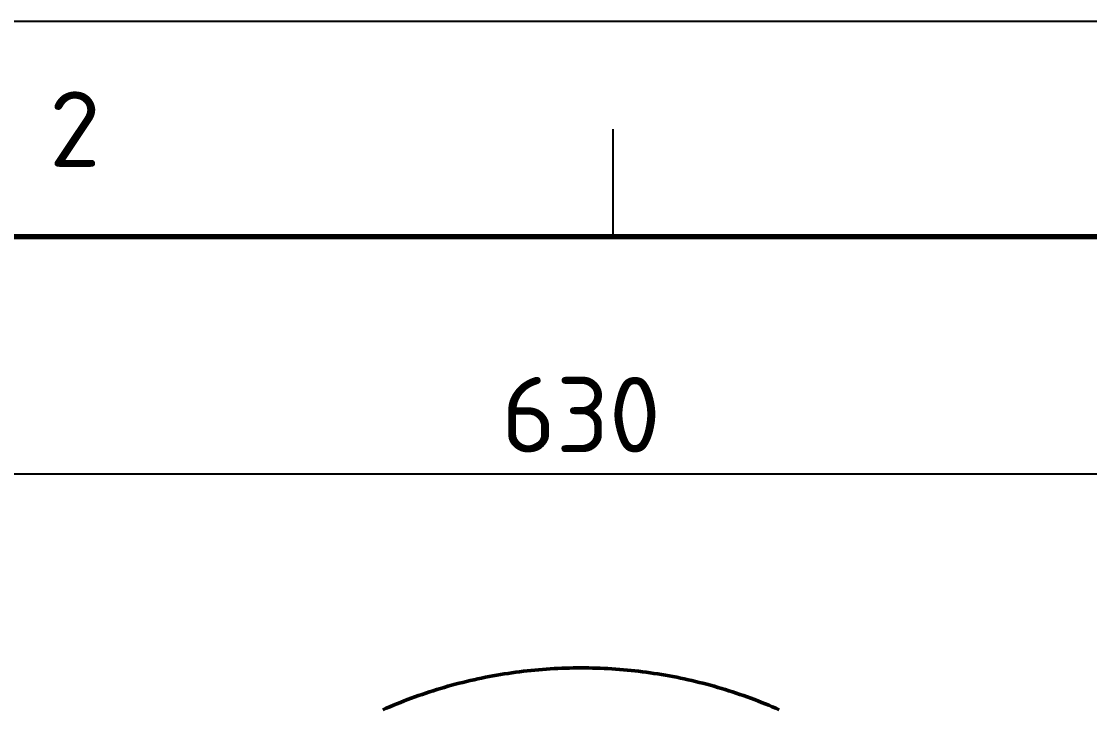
# Model space of a CAD drawing. Header units: millimetres. Extents: x 0 to 594, y 0 to 420.
# Drawn here: x 69.52 to 119.11, y 388.11 to 420 of the extents above; entities that cross this region are included whole.
import ezdxf
from ezdxf.enums import TextEntityAlignment as Align

# ---------------------------------------------------------------- set-up
doc = ezdxf.new("R2010")
doc.units = ezdxf.units.MM
for name, color, linetype, lineweight in [('01-VISIBLE', 7, 'CONTINUOUS', 50), ('04-COTA', 3, 'CONTINUOUS', 25), ('06-TEXTO', 7, 'CONTINUOUS', 25), ('07-RECUADRO', 7, 'CONTINUOUS', 70), ('08-FINA', 5, 'CONTINUOUS', 25)]:
    doc.layers.add(name, color=color, linetype=linetype, lineweight=lineweight)
doc.styles.add('ISO3098', font='isocpeur.ttf')
doc.dimstyles.new('FLAMA-ISO', dxfattribs={"dimtxt": 3.5, "dimasz": 3, "dimexe": 2, "dimexo": 1, "dimgap": 1, "dimtad": 1, "dimdec": 1, "dimtxsty": 'ISO3098', "dimcen": 2.5, "dimclrd": 3, "dimclre": 3, "dimclrt": 3, "dimazin": 3, "dimtfac": 1, "dimtmove": 0, "dimatfit": 3, "dimlwd": 25, "dimlwe": 25})

msp = doc.modelspace()

# ---------------------------------------------------------------- linework, layer by layer
at = {"layer": '01-VISIBLE'}
msp.add_lwpolyline([(86.293, 388.056), (86.457, 388.127), (86.621, 388.198), (86.786, 388.267), (86.952, 388.335), (87.118, 388.401), (87.284, 388.466), (87.451, 388.53), (87.619, 388.593), (87.787, 388.654), (87.955, 388.714), (88.124, 388.772), (88.294, 388.83), (88.464, 388.886), (88.634, 388.94), (88.805, 388.993), (88.976, 389.045), (89.147, 389.096), (89.319, 389.145), (89.492, 389.193), (89.664, 389.239), (89.837, 389.285), (90.011, 389.328), (90.184, 389.371), (90.359, 389.412), (90.533, 389.452), (90.708, 389.49), (90.883, 389.527), (91.058, 389.562), (91.233, 389.597), (91.409, 389.63), (91.585, 389.661), (91.761, 389.691), (91.938, 389.72), (92.115, 389.747), (92.292, 389.773), (92.469, 389.797), (92.646, 389.82), (92.824, 389.842), (93.001, 389.862), (93.179, 389.881), (93.357, 389.899), (93.535, 389.915), (93.713, 389.93), (93.892, 389.943), (94.07, 389.955), (94.249, 389.966), (94.427, 389.975), (94.606, 389.982), (94.785, 389.989), (94.964, 389.994), (95.142, 389.997), (95.321, 389.999), (95.5, 390), (95.679, 389.999), (95.858, 389.997), (96.036, 389.994), (96.215, 389.989), (96.394, 389.982), (96.573, 389.975), (96.751, 389.966), (96.93, 389.955), (97.108, 389.943), (97.287, 389.93), (97.465, 389.915), (97.643, 389.899), (97.821, 389.881), (97.999, 389.862), (98.176, 389.842), (98.354, 389.82), (98.531, 389.797), (98.708, 389.773), (98.885, 389.747), (99.062, 389.72), (99.239, 389.691), (99.415, 389.661), (99.591, 389.63), (99.767, 389.597), (99.942, 389.562), (100.117, 389.527), (100.292, 389.49), (100.467, 389.452), (100.641, 389.412), (100.816, 389.371), (100.989, 389.328), (101.163, 389.285), (101.336, 389.239), (101.508, 389.193), (101.681, 389.145), (101.853, 389.096), (102.024, 389.045), (102.195, 388.993), (102.366, 388.94), (102.536, 388.886), (102.706, 388.83), (102.876, 388.772), (103.045, 388.714), (103.213, 388.654), (103.381, 388.593), (103.549, 388.53), (103.716, 388.466), (103.882, 388.401), (104.048, 388.335), (104.214, 388.267), (104.379, 388.198), (104.543, 388.127), (104.707, 388.056)], dxfattribs=at)
at = {"layer": '07-RECUADRO'}
msp.add_lwpolyline([(20, 10), (584, 10), (584, 410), (20, 410)], close=True, dxfattribs=at)
at = {"layer": '08-FINA'}
msp.add_line((97, 410), (97, 415), dxfattribs=at)
msp.add_lwpolyline([(0, 0), (594, 0), (594, 420), (0, 420)], close=True, dxfattribs=at)

# ---------------------------------------------------------------- texts
at = {"layer": '06-TEXTO', "style": 'ISO3098'}
msp.add_text('2', height=3.5, dxfattribs=at).set_placement((72, 415), align=Align.MIDDLE_CENTER)

# ---------------------------------------------------------------- dimensions: what is measured, and where the dimension line sits
at = {"layer": '04-COTA'}
msp.add_linear_dim(base=(64, 399), p1=(64, 390), p2=(127, 390), dimstyle='FLAMA-ISO', override={"dimlfac": 10}, dxfattribs=at).render()

doc.saveas('drawing.dxf')
